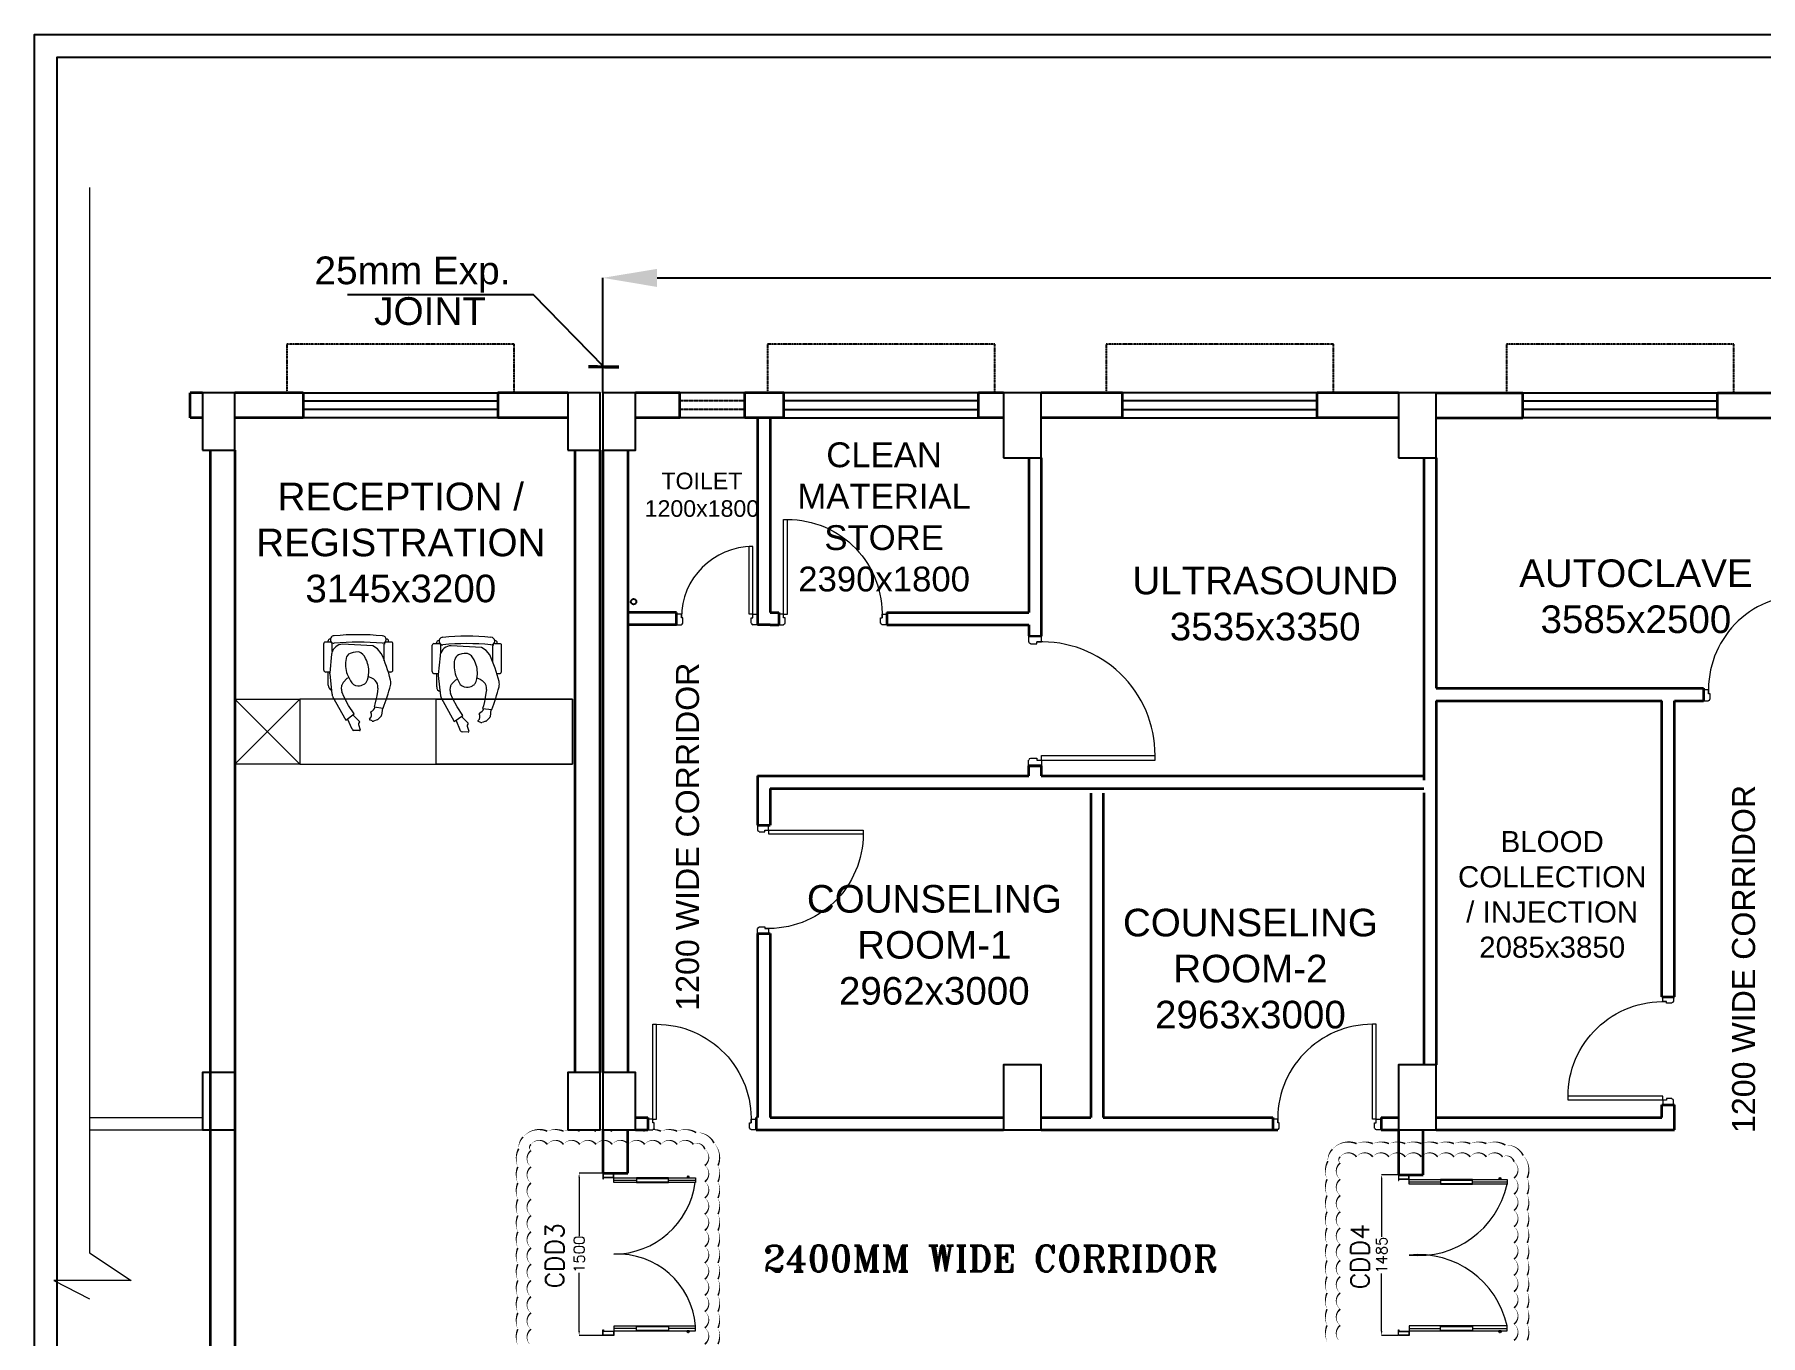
# Model space of a CAD drawing. Header units: millimetres. Extents: x -9331 to 31242, y -4188 to 24622.
# Drawn here: x -9331 to 6616, y 12602 to 24622 of the extents above; entities that cross this region are included whole.
import ezdxf
from ezdxf.enums import TextEntityAlignment as Align

# ---------------------------------------------------------------- set-up
doc = ezdxf.new("R2010")
doc.units = ezdxf.units.MM
doc.linetypes.add('HIDDEN', pattern=[0.375, 0.25, -0.125])
for name, color, linetype, lineweight in [('1200 Door', 144, 'Continuous', 5), ('D.F', 251, 'Continuous', 5), ('DIM', 7, 'Continuous', 0), ('DOOR', 144, 'Continuous', 13), ('Double Leaf Door', 4, 'Continuous', 18), ('Double Leaf Door Emergency', 1, 'Continuous', 18), ('funiture', 30, 'Continuous', 13), ('P-Wall', 8, 'Continuous', 35)]:
    doc.layers.add(name, color=color, linetype=linetype, lineweight=lineweight)
for name, color, linetype in [('col', 5, 'Continuous'), ('Dimensions', 7, 'Continuous'), ('EXP JOINT', 3, 'Continuous'), ('Lines', 7, 'Continuous'), ('MEP_HVAC_DRAIN_PIPE', 7, 'Continuous'), ('TEXT', 6, 'Continuous'), ('wall', 1, 'Continuous'), ('Window', 4, 'Continuous')]:
    doc.layers.add(name, color=color, linetype=linetype)
doc.styles.add('ARIAL', font='arial.ttf')
doc.styles.add('ROMANS', font='romans.shx')
doc.styles.add('ROMANT', font='romant.shx')
doc.styles.get("Standard").update_dxf_attribs({"font": 'arial.ttf'})
doc.dimstyles.new('AEPL1', dxfattribs={"dimtxt": 100, "dimasz": 40, "dimexe": 1.25, "dimexo": 5, "dimtad": 0, "dimdec": 0, "dimtxsty": 'ROMANS', "dimcen": 2.5, "dimclrd": 250, "dimclre": 250, "dimclrt": 7, "dimadec": 0, "dimazin": 0, "dimtfac": 1, "dimtdec": 0, "dimtmove": 0, "dimatfit": 3, "dimfxl": 1, "dimlwd": 0, "dimlwe": 0, "dimarcsym": 0})
doc.dimstyles.new('CSB', dxfattribs={"dimscale": 150, "dimtxt": 1.5, "dimasz": 1.5, "dimexe": 1, "dimexo": 1, "dimgap": 1, "dimtad": 1, "dimdec": 0, "dimzin": 0, "dimdsep": 46, "dimtxsty": 'ROMANS', "dimblk": 'ARCHTICK', "dimcen": 1, "dimdle": 1, "dimclrd": 5, "dimclre": 5, "dimclrt": 6, "dimadec": 0, "dimazin": 0, "dimtfac": 1, "dimtdec": 0, "dimtix": 1, "dimtmove": 2, "dimatfit": 3, "dimldrblk": 'ARCHTICK', "dimfxl": 1, "dimtolj": 1, "dimtzin": 0, "dimarcsym": 0})
doc.dimstyles.get("Standard").update_dxf_attribs({"dimtxt": 0.18, "dimasz": 0.18, "dimexe": 0.18, "dimexo": 0.0625, "dimgap": 0.09, "dimtad": 0, "dimtih": 1, "dimtoh": 1, "dimdec": 4, "dimzin": 0, "dimdsep": 46, "dimtxsty": 'Standard', "dimcen": 0.09, "dimadec": 0, "dimazin": 0, "dimtfac": 1, "dimtdec": 4, "dimtofl": 0, "dimtmove": 0, "dimatfit": 3, "dimfxl": 1, "dimtolj": 1, "dimtzin": 0, "dimarcsym": 0})

# ---------------------------------------------------------------- blocks, each defined once
blk = doc.blocks.new('A$C19B8274B')
at = {"layer": 'DOOR'}
blk.add_line((-45, 925), (-80, 925), dxfattribs=at)
at = {"layer": 'DOOR', "color": 8}
for p, q in [((-80, 50), (-80, 925)), ((-45, 50), (-45, 925)), ((-45, 50), (-80, 50)), ((-955, -50), (-955, -47.5)), ((-940, -35), (-942.5, -35)), ((-60, -35), (-57.5, -35)), ((-45, -50), (-45, -47.5))]:
    blk.add_line(p, q, dxfattribs=at)
for points in [[(-940, 15), (-955, 15), (-955, 50), (-1000, 50), (-1000, -50), (-955, -50)], [(-940, -35), (-940, 15)], [(-60, 15), (-45, 15), (-45, 50), (0, 50), (0, -50), (-45, -50)], [(-60, -35), (-60, 15)]]:
    blk.add_lwpolyline(points, dxfattribs=at)
for centre, radius, start, end in [((-80, 50), 875, 90, 182.29244), ((-955, -35), 12.5, 270, 0), ((-45, -35), 12.5, 180, 270)]:
    blk.add_arc(centre, radius, start, end, dxfattribs=at)
blk = doc.blocks.new('W1800')
at = {"layer": 'wall', "color": 7}
for p, q in [((0, -58), (0, 173)), ((1800, 173), (1800, -58))]:
    blk.add_line(p, q, dxfattribs=at)
at = {"layer": 'Window'}
for p, q in [((0, 173), (1800, 173)), ((0, 98), (1800, 98)), ((1800, 18), (0, 18)), ((1800, -58), (0, -58))]:
    blk.add_line(p, q, dxfattribs=at)
blk = doc.blocks.new('*D82')
at = {"layer": 'D.F', "color": 5, "lineweight": -2, "transparency": 16777216}
for p, q in [((-4079, 21312), (-4079, 22374)), ((-3579, 22374), (8403, 22374)), ((28696, 22374), (16713, 22374)), ((29196, 21312), (29196, 22374))]:
    blk.add_line(p, q, dxfattribs=at)
at = {"layer": 'D.F', "color": 5, "transparency": 16777216}
for points in [[(-3579, 22457), (-3579, 22290), (-4079, 22374)], [(28696, 22457), (28696, 22290), (29196, 22374)]]:
    blk.add_solid(points, dxfattribs=at)
at = {"layer": 'Defpoints', "color": 0, "transparency": 16777216}
for p in [(-4079, 22374), (-4079, 21312), (29196, 21312)]:
    blk.add_point(p, dxfattribs=at)
at = {"layer": 'D.F', "color": 7, "transparency": 16777216, "insert": (12558, 22374), "char_height": 750, "attachment_point": 5, "style": 'ROMANT'}
blk.add_mtext('\\A1;{\\H0.6667x;INFERTILITY CENTER}', dxfattribs=at)
blk = doc.blocks.new('750')
at = {"layer": 'DOOR', "color": 8}
for p, q in [((-50, 705), (-47.5, 705)), ((-35, 690), (-35, 692.5)), ((-50, 45), (-47.5, 45)), ((-35, 60), (-35, 57.5)), ((50, 45), (50, 80)), ((50, 80), (675, 80)), ((50, 45), (675, 45)), ((675, 45), (675, 80))]:
    blk.add_line(p, q, dxfattribs=at)
for points in [[(15, 690), (15, 705), (50, 705), (50, 750), (-50, 750), (-50, 705)], [(-35, 690), (15, 690)], [(15, 60), (15, 45), (50, 45), (50, 0), (-50, 0), (-50, 45)], [(-35, 60), (15, 60)]]:
    blk.add_lwpolyline(points, dxfattribs=at)
for centre, radius, start, end in [((-35, 705), 12.5, 180, 270), ((15, 45), 660, 0, 90), ((-35, 45), 12.5, 90, 180)]:
    blk.add_arc(centre, radius, start, end, dxfattribs=at)
blk = doc.blocks.new('A$C749C31A5')
for p, q in [((132, 715), (163, 726)), ((173, 725), (195, 716)), ((288, 755), (275, 799)), ((280, 806), (329, 804)), ((281, 738), (283, 739)), ((336, 674), (281, 730)), ((343, 795), (380, 706)), ((158, 607), (82, 617)), ((88, 617), (96, 677)), ((99, 684), (126, 712)), ((142, 548), (152, 585)), ((152, 585), (158, 607)), ((396, 718), (325, 666)), ((325, 666), (373, 594)), ((373, 594), (409, 525)), ((506, 518), (396, 718)), ((126, 448), (127, 450)), ((127, 450), (130, 478)), ((130, 478), (136, 515)), ((136, 515), (142, 548)), ((409, 525), (429, 481)), ((432, 457), (428, 425)), ((531, 330), (512, 501)), ((0, 297), (0, 75)), ((18, 315), (39, 315)), ((162, 371), (148, 385)), ((179, 362), (162, 371)), ((206, 350), (179, 362)), ((207, 359), (202, 318)), ((212, 380), (207, 359)), ((221, 397), (212, 380)), ((383, 333), (356, 388)), ((384, 366), (370, 361)), ((417, 401), (384, 366)), ((515, 164), (531, 321)), ((531, 315), (563, 315)), ((544, 425), (544, 315)), ((581, 297), (581, 75)), ((72, 221), (72, 80)), ((98, 157), (129, 119)), ((287, 145), (314, 146)), ((314, 146), (334, 149)), ((334, 149), (360, 158)), ((514, 154), (515, 164)), ((12, 63), (54, 63)), ((36, 63), (36, 56)), ((54, 38), (57, 38)), ((129, 119), (169, 94)), ((169, 94), (423, 80)), ((510, 141), (510, 80)), ((524, 38), (527, 38)), ((527, 63), (569, 63)), ((545, 63), (545, 56))]:
    blk.add_line(p, q)
for centre, major_axis, start_param, end_param in [((168, 713), (9.48, 9.48), 0.392715, 1.111217), ((280, 801), (-3.64, 3.64), -0.820791, 1.065616), ((284, 734), (3.64, 3.64), 1.454932, 3.132464), ((273, 751), (-10.9, 10.9), 3.025729, 4.207208), ((329, 789), (10.9, 10.9), 5.894858, 7.03319), ((1922, -82), (-1392, 1392), 0.422326, 0.524594), ((109, 675), (9.48, 9.48), 1.575781, 2.235741), ((136, 702), (-9.48, 9.48), -0.459579, 0.004984), ((208, 587), (-44.7, 44.7), -0.389622, 0.44073), ((224, 675), (31.1, 31.1), 1.473299, 2.900347), ((182, 650), (3.16, 3.16), 4.322767, 6.041939), ((193, 712), (-3.16, 3.16), 3.044095, 5.105104), ((197, 437), (50.6, 50.6), 2.20036, 3.165612), ((388, 463), (-31.6, 31.6), 3.79164, 4.353509), ((467, 496), (31.6, 31.6), 5.612395, 6.001159), ((500, 425), (31.1, 31.1), 5.497787, 6.69493), ((18, 297), (12.6, 12.6), 0.785398, 2.356194), ((107, 403), (-63.2, 63.2), 0.524594, 1.034846), ((1343, 718), (-365, 1316), 1.549601, 1.723123), ((444, 312), (236, 54), 2.890446, 3.399922), ((277, 356), (-49.3, 49.3), -0.268954, 0.150173), ((291, 334), (67.6, 67.6), 0.764553, 1.316959), ((293, 360), (-49, 49), 4.341426, 5.496709), ((148, 247), (-177, 177), 3.73355, 4.276249), ((384, 431), (-31.6, 31.6), 3.183154, 3.79164), ((487, 325), (-31.6, 31.6), 3.824541, 4.041599), ((563, 297), (12.6, 12.6), 5.497787, 7.068583), ((318, 235), (67.3, 67.3), 2.74069, 3.590533), ((336, 210), (-40.8, 40.8), 2.779238, 3.730613), ((418, 179), (-70, 70), 2.402881, 3.670313), ((12, 75), (8.63, 8.63), 2.356194, 3.926991), ((54, 56), (-13, 13), 0.785398, 2.356194), ((54, 80), (-12.6, 12.6), 2.356194, 3.926991), ((88, 41), (-22.2, 22.2), -0.785398, 2.356194), ((291, 2090), (-38, 2027), 3.022801, 3.222589), ((291, 2090), (-2089, 53), 1.499279, 1.693085), ((493, 41), (-22.2, 22.2), 2.356194, 5.497787), ((527, 80), (-12.6, 12.6), 0.785398, 2.356194), ((527, 56), (13, 13), 3.926991, 5.497787), ((569, 75), (-8.63, 8.63), 2.356194, 3.926991)]:
    blk.add_ellipse(centre, major_axis=major_axis, ratio=1, start_param=start_param, end_param=end_param)
blk = doc.blocks.new('2000x80')
at = {"layer": 'Double Leaf Door'}
for points in [[(104188, -25358), (104193, -25358), (104193, -25061), (104188, -25061)], [(104231, -25061), (104226, -25061), (104226, -25358), (104231, -25358)], [(105556, -25061), (105561, -25061), (105561, -25358), (105556, -25358)], [(105599, -25358), (105594, -25358), (105594, -25061), (105599, -25061)]]:
    blk.add_hatch(color=6, dxfattribs=at).paths.add_polyline_path(points)
at = {"layer": 'Double Leaf Door', "color": 8}
for p, q in [((104173, -24871), (104173, -24888)), ((104188, -24869), (104175, -24869)), ((104188, -25567), (104188, -24813)), ((104188, -24813), (104231, -24813)), ((104188, -24869), (104188, -24890)), ((104209, -25061), (104209, -24813)), ((104231, -24813), (104231, -25567)), ((105599, -24813), (105556, -24813)), ((105556, -24813), (105556, -25567)), ((105577, -25061), (105577, -24813)), ((105599, -25567), (105599, -24813)), ((105599, -24869), (105612, -24869)), ((105599, -24869), (105599, -24890)), ((105614, -24871), (105614, -24888)), ((104175, -24890), (104188, -24890)), ((105612, -24890), (105599, -24890)), ((104209, -25567), (104209, -25358)), ((105577, -25567), (105577, -25358)), ((104143, -25567), (104143, -25667)), ((104184, -25567), (104143, -25567)), ((104143, -25667), (104184, -25667)), ((104145, -25569), (104145, -25665)), ((104182, -25569), (104145, -25569)), ((104145, -25665), (104184, -25665)), ((104182, -25664), (104182, -25569)), ((104194, -25664), (104182, -25664)), ((104184, -25662), (104184, -25567)), ((104195, -25662), (104184, -25662)), ((104184, -25665), (104194, -25665)), ((104184, -25667), (104195, -25667)), ((104231, -25567), (104188, -25567)), ((104194, -25665), (104194, -25664)), ((104195, -25667), (104195, -25662)), ((105556, -25567), (105599, -25567)), ((105591, -25667), (105591, -25662)), ((105591, -25662), (105603, -25662)), ((105603, -25667), (105591, -25667)), ((105593, -25665), (105593, -25664)), ((105593, -25664), (105605, -25664)), ((105603, -25665), (105593, -25665)), ((105603, -25662), (105603, -25567)), ((105603, -25567), (105643, -25567)), ((105641, -25665), (105603, -25665)), ((105643, -25667), (105603, -25667)), ((105605, -25664), (105605, -25569)), ((105605, -25569), (105641, -25569)), ((105641, -25569), (105641, -25665)), ((105643, -25567), (105643, -25667))]:
    blk.add_line(p, q, dxfattribs=at)
at = {"layer": 'Double Leaf Door', "color": 6}
for p, q in [((104231, -25061), (104188, -25061)), ((104188, -25061), (104188, -25358)), ((104193, -25358), (104193, -25061)), ((104226, -25358), (104226, -25061)), ((104231, -25358), (104231, -25061)), ((105556, -25358), (105556, -25061)), ((105556, -25061), (105599, -25061)), ((105561, -25358), (105561, -25061)), ((105594, -25358), (105594, -25061)), ((105599, -25061), (105599, -25358)), ((104188, -25358), (104231, -25358)), ((105599, -25358), (105556, -25358))]:
    blk.add_line(p, q, dxfattribs=at)
at = {"layer": 'Double Leaf Door', "color": 6, "ltscale": 100}
for p, q in [((104226, -25061), (104226, -25358)), ((105561, -25061), (105561, -25358))]:
    blk.add_line(p, q, dxfattribs=at)
at = {"layer": 'Double Leaf Door', "color": 6}
for points in [[(104188, -25061), (104188, -25358), (104193, -25358), (104193, -25061), (104188, -25061)], [(104231, -25061), (104231, -25358), (104226, -25358), (104226, -25061), (104231, -25061)], [(105556, -25061), (105556, -25358), (105561, -25358), (105561, -25061), (105556, -25061)], [(105599, -25061), (105599, -25358), (105594, -25358), (105594, -25061), (105599, -25061)]]:
    blk.add_lwpolyline(points, dxfattribs=at)
at = {"layer": 'Double Leaf Door', "ltscale": 5000}
for points in [[(104188, -25061), (104188, -25358), (104193, -25358), (104193, -25061), (104188, -25061)], [(105599, -25061), (105599, -25358), (105594, -25358), (105594, -25061), (105599, -25061)]]:
    blk.add_lwpolyline(points, dxfattribs=at)
at = {"layer": 'Double Leaf Door', "color": 8}
for centre, radius, start, end in [((104173, -24880), 3.72, 90, 270), ((104175, -24871), 1.98, 90, 180), ((104124, -25575), 769, 0.5663, 81.9975), ((105608, -25527), 716, 94.2105, 183.2258), ((105612, -24871), 1.98, 0, 90), ((105614, -24880), 3.72, 270, 90), ((104175, -24888), 1.98, 180, 270), ((105612, -24888), 1.98, 270, 0)]:
    blk.add_arc(centre, radius, start, end, dxfattribs=at)
blk = doc.blocks.new('*D100')
at = {"layer": 'Defpoints', "color": 0, "transparency": 16777216}
for p in [(-4079, 14102), (-4299, 12602), (-4079, 12602)]:
    blk.add_point(p, dxfattribs=at)
at = {"layer": 'DIM', "color": 250, "lineweight": 0, "transparency": 16777216}
for p, q in [((-4084, 14102), (-4300, 14102)), ((-4299, 14062), (-4299, 13522)), ((-4299, 12642), (-4299, 13182)), ((-4084, 12602), (-4300, 12602))]:
    blk.add_line(p, q, dxfattribs=at)
at = {"layer": 'DIM', "color": 250, "transparency": 16777216}
for points in [[(-4306, 14062), (-4292, 14062), (-4299, 14102)], [(-4306, 12642), (-4292, 12642), (-4299, 12602)]]:
    blk.add_solid(points, dxfattribs=at)
at = {"layer": 'DIM', "color": 7, "transparency": 16777216, "insert": (-4299, 13352), "char_height": 100, "attachment_point": 5, "rotation": 90, "style": 'ROMANS'}
blk.add_mtext('1500', dxfattribs=at)
blk = doc.blocks.new('2000x2100x100')
at = {"layer": 'Double Leaf Door'}
for points in [[(-17135, -48195), (-17130, -48195), (-17130, -47898), (-17135, -47898)], [(-17091, -47898), (-17096, -47898), (-17096, -48195), (-17091, -48195)], [(-15782, -47898), (-15777, -47898), (-15777, -48195), (-15782, -48195)], [(-15738, -48195), (-15743, -48195), (-15743, -47898), (-15738, -47898)]]:
    blk.add_hatch(color=6, dxfattribs=at).paths.add_polyline_path(points)
at = {"layer": 'Double Leaf Door', "color": 6}
for p, q in [((-17091, -47898), (-17135, -47898)), ((-17135, -47898), (-17135, -48195)), ((-17130, -48195), (-17130, -47898)), ((-17096, -48195), (-17096, -47898)), ((-17091, -48195), (-17091, -47898)), ((-15782, -48195), (-15782, -47898)), ((-15782, -47898), (-15738, -47898)), ((-15777, -48195), (-15777, -47898)), ((-15743, -48195), (-15743, -47898)), ((-15738, -47898), (-15738, -48195)), ((-17135, -48195), (-17091, -48195)), ((-15738, -48195), (-15782, -48195))]:
    blk.add_line(p, q, dxfattribs=at)
at = {"layer": 'Double Leaf Door', "color": 6, "ltscale": 100}
for p, q in [((-17096, -47898), (-17096, -48195)), ((-15777, -47898), (-15777, -48195))]:
    blk.add_line(p, q, dxfattribs=at)
at = {"layer": 'Double Leaf Door', "color": 8}
for p, q in [((-17179, -48484), (-17179, -48584)), ((-17139, -48484), (-17179, -48484)), ((-17179, -48584), (-17139, -48584)), ((-17177, -48486), (-17177, -48582)), ((-17141, -48486), (-17177, -48486)), ((-17177, -48582), (-17139, -48582)), ((-17141, -48581), (-17141, -48486)), ((-17129, -48581), (-17141, -48581)), ((-17139, -48579), (-17139, -48484)), ((-17127, -48579), (-17139, -48579)), ((-17139, -48582), (-17129, -48582)), ((-17139, -48584), (-17127, -48584)), ((-17129, -48582), (-17129, -48581)), ((-17127, -48584), (-17127, -48579)), ((-15746, -48584), (-15746, -48579)), ((-15746, -48579), (-15734, -48579)), ((-15734, -48584), (-15746, -48584)), ((-15744, -48582), (-15744, -48581)), ((-15744, -48581), (-15732, -48581)), ((-15734, -48582), (-15744, -48582)), ((-15734, -48579), (-15734, -48484)), ((-15734, -48484), (-15694, -48484)), ((-15696, -48582), (-15734, -48582)), ((-15694, -48584), (-15734, -48584)), ((-15732, -48581), (-15732, -48486)), ((-15732, -48486), (-15696, -48486)), ((-15696, -48486), (-15696, -48582)), ((-15694, -48484), (-15694, -48584))]:
    blk.add_line(p, q, dxfattribs=at)
at = {"layer": 'Double Leaf Door', "color": 6}
for points in [[(-17135, -47898), (-17135, -48195), (-17130, -48195), (-17130, -47898), (-17135, -47898)], [(-17091, -47898), (-17091, -48195), (-17096, -48195), (-17096, -47898), (-17091, -47898)], [(-15782, -47898), (-15782, -48195), (-15777, -48195), (-15777, -47898), (-15782, -47898)], [(-15738, -47898), (-15738, -48195), (-15743, -48195), (-15743, -47898), (-15738, -47898)]]:
    blk.add_lwpolyline(points, dxfattribs=at)
at = {"layer": 'Double Leaf Door', "ltscale": 5000}
for points in [[(-17135, -47898), (-17135, -48195), (-17130, -48195), (-17130, -47898), (-17135, -47898)], [(-15738, -47898), (-15738, -48195), (-15743, -48195), (-15743, -47898), (-15738, -47898)]]:
    blk.add_lwpolyline(points, dxfattribs=at)
at = {"layer": 'Double Leaf Door', "color": 8}
for centre, start, end in [((-17273, -48400), 354.2929, 77.5181), ((-15600, -48400), 102.4819, 185.7071)]:
    blk.add_arc(centre, 841, start, end, dxfattribs=at)
at = {"layer": 'Double Leaf Door Emergency', "color": 8}
for p, q in [((-17149, -47637), (-17149, -47655)), ((-17135, -47635), (-17147, -47635)), ((-17147, -47657), (-17135, -47657)), ((-17135, -48484), (-17135, -47580)), ((-17135, -47580), (-17091, -47580)), ((-17135, -47635), (-17135, -47657)), ((-17113, -47898), (-17113, -47580)), ((-17091, -47580), (-17091, -48484)), ((-15738, -47580), (-15782, -47580)), ((-15782, -47580), (-15782, -48484)), ((-15760, -47898), (-15760, -47580)), ((-15738, -48484), (-15738, -47580)), ((-15738, -47635), (-15726, -47635)), ((-15738, -47635), (-15738, -47657)), ((-15726, -47657), (-15738, -47657)), ((-15724, -47637), (-15724, -47655)), ((-17113, -48484), (-17113, -48195)), ((-15760, -48484), (-15760, -48195)), ((-17091, -48484), (-17135, -48484)), ((-15782, -48484), (-15738, -48484))]:
    blk.add_line(p, q, dxfattribs=at)
for centre, radius, start, end in [((-17149, -47646), 3.72, 90, 270), ((-17147, -47637), 1.98, 90, 180), ((-17147, -47655), 1.98, 180, 270), ((-15726, -47637), 1.98, 0, 90), ((-15726, -47655), 1.98, 270, 0), ((-15724, -47646), 3.72, 270, 90)]:
    blk.add_arc(centre, radius, start, end, dxfattribs=at)
blk = doc.blocks.new('*D101')
at = {"layer": 'Defpoints', "color": 0, "transparency": 16777216}
for p in [(3116, 14087), (3271, 14087), (3271, 12602)]:
    blk.add_point(p, dxfattribs=at)
at = {"layer": 'Dimensions', "color": 250, "lineweight": 0, "transparency": 16777216}
for p, q in [((3266, 14087), (3115, 14087)), ((3116, 14047), (3116, 13514)), ((3116, 12642), (3116, 13175)), ((3266, 12602), (3115, 12602))]:
    blk.add_line(p, q, dxfattribs=at)
at = {"layer": 'Dimensions', "color": 250, "transparency": 16777216}
for points in [[(3109, 14047), (3123, 14047), (3116, 14087)], [(3109, 12642), (3123, 12642), (3116, 12602)]]:
    blk.add_solid(points, dxfattribs=at)
at = {"layer": 'Dimensions', "color": 7, "transparency": 16777216, "insert": (3116, 13344), "char_height": 100, "attachment_point": 5, "rotation": 90, "style": 'ROMANS'}
blk.add_mtext('1485', dxfattribs=at)
blk = doc.blocks.new('*D114')
at = {"layer": 'Defpoints', "color": 0, "transparency": 16777216}
for p in [(-4079, 14102), (-4299, 12602), (-4079, 12602)]:
    blk.add_point(p, dxfattribs=at)
at = {"layer": 'DIM', "color": 250, "lineweight": 0, "transparency": 16777216}
for p, q in [((-4084, 14102), (-4300, 14102)), ((-4299, 14062), (-4299, 13522)), ((-4299, 12642), (-4299, 13182)), ((-4084, 12602), (-4300, 12602))]:
    blk.add_line(p, q, dxfattribs=at)
at = {"layer": 'DIM', "color": 250, "transparency": 16777216}
for points in [[(-4306, 14062), (-4292, 14062), (-4299, 14102)], [(-4306, 12642), (-4292, 12642), (-4299, 12602)]]:
    blk.add_solid(points, dxfattribs=at)
at = {"layer": 'DIM', "color": 7, "transparency": 16777216, "insert": (-4299, 13352), "char_height": 100, "attachment_point": 5, "rotation": 90, "style": 'ROMANS'}
blk.add_mtext('1500', dxfattribs=at)

msp = doc.modelspace()

# ---------------------------------------------------------------- linework, layer by layer
for points in [[(31241.90189, 24622.29864), (31241.90189, -4187.97993), (-9331.18277, -4187.97993), (-9331.18277, 24622.29864)], [(31033.25271, 24413.64946), (31033.25271, -3979.33076), (-9122.53359, -3979.33076), (-9122.53359, 24413.64946)]]:
    msp.add_lwpolyline(points, close=True)
at = {"layer": 'col'}
for points in [[(-7779.48351, 20781.9863), (-7479.48351, 20781.9863), (-7479.48351, 21311.9863), (-7779.48351, 21311.9863)], [(-7779.48351, 20781.9863), (-7479.48351, 20781.9863), (-7479.48351, 21311.9863), (-7779.48351, 21311.9863)], [(-4404.48351, 20781.9863), (-4104.48351, 20781.9863), (-4104.48351, 21311.9863), (-4404.48351, 21311.9863)], [(-4404.48351, 20781.9863), (-4104.48351, 20781.9863), (-4104.48351, 21311.9863), (-4404.48351, 21311.9863)], [(-4079.48351, 20781.9863), (-3779.48351, 20781.9863), (-3779.48351, 21311.9863), (-4079.48351, 21311.9863)], [(-4079.48351, 20781.9863), (-3779.48351, 20781.9863), (-3779.48351, 21311.9863), (-4079.48351, 21311.9863)], [(-379.48351, 20711.9863), (-29.48351, 20711.9863), (-29.48351, 21311.9863), (-379.48351, 21311.9863)], [(-379.48351, 20711.9863), (-29.48351, 20711.9863), (-29.48351, 21311.9863), (-379.48351, 21311.9863)], [(3270.51649, 20711.9863), (3620.51649, 20711.9863), (3620.51649, 21311.9863), (3270.51649, 21311.9863)], [(3270.51649, 20711.9863), (3620.51649, 20711.9863), (3620.51649, 21311.9863), (3270.51649, 21311.9863)], [(-7779.48351, 14501.9863), (-7479.48351, 14501.9863), (-7479.48351, 15031.9863), (-7779.48351, 15031.9863)], [(-7779.48351, 14501.9863), (-7479.48351, 14501.9863), (-7479.48351, 15031.9863), (-7779.48351, 15031.9863)], [(-4404.48351, 14501.9863), (-4104.48351, 14501.9863), (-4104.48351, 15031.9863), (-4404.48351, 15031.9863)], [(-4404.48351, 14501.9863), (-4104.48351, 14501.9863), (-4104.48351, 15031.9863), (-4404.48351, 15031.9863)], [(-4079.48351, 14501.9863), (-3779.48351, 14501.9863), (-3779.48351, 15031.9863), (-4079.48351, 15031.9863)], [(-4079.48351, 14501.9863), (-3779.48351, 14501.9863), (-3779.48351, 15031.9863), (-4079.48351, 15031.9863)], [(-379.48351, 14501.9863), (-29.48351, 14501.9863), (-29.48351, 15101.9863), (-379.48351, 15101.9863)], [(-379.48351, 14501.9863), (-29.48351, 14501.9863), (-29.48351, 15101.9863), (-379.48351, 15101.9863)], [(3270.51649, 14501.9863), (3620.51649, 14501.9863), (3620.51649, 15101.9863), (3270.51649, 15101.9863)], [(3270.51649, 14501.9863), (3620.51649, 14501.9863), (3620.51649, 15101.9863), (3270.51649, 15101.9863)]]:
    msp.add_lwpolyline(points, close=True, dxfattribs=at)
at = {"layer": 'D.F', "linetype": 'Continuous'}
for p, q in [((-8823.26977, 23209.89416), (-8823.26977, 13365.15513)), ((-8823.26977, 14616.9863), (-7779.48351, 14616.9863)), ((-8823.26977, 14501.9863), (-7779.48351, 14501.9863)), ((-8823.26977, 13365.15513), (-8437.96762, 13109.74924)), ((-9151.74539, 13109.74924), (-8823.26977, 12940.69897)), ((-8437.96762, 13109.74924), (-9151.74539, 13109.74924))]:
    msp.add_line(p, q, dxfattribs=at)
at = {"layer": 'DIM', "color": 5}
for points in [[(-4865.5952, 12510.18517, 0, 15, -0.201399012), (-4865.5952, 12660.18517, 0, 15, -0.201399012), (-4865.5952, 12810.18517, 0, 15, -0.201399012), (-4865.5952, 12960.18517, 0, 15, -0.201399012), (-4865.5952, 13110.18517, 0, 15, -0.201399012), (-4865.5952, 13260.18517, 0, 15, -0.201399012), (-4865.5952, 13410.18517, 0, 15, -0.201399012), (-4865.5952, 13560.18517, 0, 15, -0.201399012), (-4865.5952, 13710.18517, 0, 15, -0.201399012), (-4865.5952, 13860.18517, 0, 15, -0.201399012), (-4865.5952, 14010.18517, 0, 15, -0.201399012), (-4865.5952, 14160.18517, 0, 15, -0.2280282257), (-4857.04684, 14327.95461, 0, 15, -0.2252574558), (-4815.66869, 14436.70487, 0, 15, -0.3265496378), (-4593.20012, 14489.68339, 0, 15, -0.201399012), (-4443.20012, 14489.68339, 0, 15, -0.201399012), (-4293.20012, 14489.68339, 0, 15, -0.201399012), (-4143.20012, 14489.68339, 0, 15, -0.201399012), (-3993.20012, 14489.68339, 0, 15, -0.201399012), (-3843.20012, 14489.68339, 0, 15, -0.201399012), (-3693.20012, 14489.68339, 0, 15, -0.201399012), (-3543.20012, 14489.68339, 0, 15, -0.201399012), (-3393.20012, 14489.68339, 0, 15, -0.2405219021), (-3217.47961, 14476.55097, 0, 15, -0.3035063376), (-3053.18359, 14380.0227, 0, 15, -0.2961639541), (-3015.74009, 14172.35327, 0, 15, -0.201399012), (-3015.74009, 14022.35327, 0, 15, -0.201399012), (-3015.74009, 13872.35327, 0, 15, -0.201399012), (-3015.74009, 13722.35327, 0, 15, -0.201399012), (-3015.74009, 13572.35327, 0, 15, -0.201399012), (-3015.74009, 13422.35327, 0, 15, -0.201399012), (-3015.74009, 13272.35327, 0, 15, -0.201399012), (-3015.74009, 13122.35327, 0, 15, -0.201399012), (-3015.74009, 12972.35327, 0, 15, -0.201399012), (-3015.74009, 12822.35327, 0, 15, -0.201399012), (-3015.74009, 12672.35327, 0, 15, -0.201399012), (-3015.74009, 12522.35327, 0, 15, -0.3077756769)], [(2611.35601, 12545.18517, 0, 15, -0.201399012), (2611.35601, 12695.18517, 0, 15, -0.201399012), (2611.35601, 12845.18517, 0, 15, -0.201399012), (2611.35601, 12995.18517, 0, 15, -0.201399012), (2611.35601, 13145.18517, 0, 15, -0.201399012), (2611.35601, 13295.18517, 0, 15, -0.201399012), (2611.35601, 13445.18517, 0, 15, -0.201399012), (2611.35601, 13595.18517, 0, 15, -0.201399012), (2611.35601, 13745.18517, 0, 15, -0.201399012), (2611.35601, 13895.18517, 0, 15, -0.201399012), (2611.35601, 14045.18517, 0, 15, -0.2280282257), (2619.90437, 14212.9546, 0, 15, -0.2252574558), (2661.28252, 14321.70487, 0, 15, -0.3265496378), (2883.75109, 14374.68339, 0, 15, -0.201399012), (3033.75109, 14374.68339, 0, 15, -0.201399012), (3183.75109, 14374.68339, 0, 15, -0.201399012), (3333.75109, 14374.68339, 0, 15, -0.201399012), (3483.75109, 14374.68339, 0, 15, -0.201399012), (3633.75109, 14374.68339, 0, 15, -0.201399012), (3783.75109, 14374.68339, 0, 15, -0.201399012), (3933.75109, 14374.68339, 0, 15, -0.201399012), (4083.75109, 14374.68339, 0, 15, -0.2405219021), (4259.4716, 14361.55097, 0, 15, -0.3035063376), (4423.76762, 14265.02269, 0, 15, -0.2961639541), (4461.21112, 14057.35327, 0, 15, -0.201399012), (4461.21112, 13907.35327, 0, 15, -0.201399012), (4461.21112, 13757.35327, 0, 15, -0.201399012), (4461.21112, 13607.35327, 0, 15, -0.201399012), (4461.21112, 13457.35327, 0, 15, -0.201399012), (4461.21112, 13307.35327, 0, 15, -0.201399012), (4461.21112, 13157.35327, 0, 15, -0.201399012), (4461.21112, 13007.35327, 0, 15, -0.201399012), (4461.21112, 12857.35327, 0, 15, -0.201399012), (4461.21112, 12707.35327, 0, 15, -0.201399012), (4461.21112, 12557.35327, 0, 15, -0.201399012)]]:
    msp.add_lwpolyline(points, format="xyseb", dxfattribs=at)
at = {"layer": 'DIM', "color": 1}
for points in [[(-4743.20012, 12510.18517, 0, 15, -0.5), (-4743.20012, 12660.18517, 0, 15, -0.5), (-4743.20012, 12810.18517, 0, 15, -0.5), (-4743.20012, 12960.18517, 0, 15, -0.5), (-4743.20012, 13110.18517, 0, 15, -0.5), (-4743.20012, 13260.18517, 0, 15, -0.5), (-4743.20012, 13410.18517, 0, 15, -0.5), (-4743.20012, 13560.18517, 0, 15, -0.5), (-4743.20012, 13710.18517, 0, 15, -0.5), (-4743.20012, 13860.18517, 0, 15, -0.5), (-4743.20012, 14010.18517, 0, 15, -0.5), (-4743.20012, 14160.18517, 0, 15, -0.5), (-4743.20012, 14310.18517, 0, 15, -0.5), (-4743.20012, 14367.28831, 0, 15, -0.5), (-4593.20012, 14367.28831, 0, 15, -0.5), (-4443.20012, 14367.28831, 0, 15, -0.5), (-4293.20012, 14367.28831, 0, 15, -0.5), (-4143.20012, 14367.28831, 0, 15, -0.5), (-3993.20012, 14367.28831, 0, 15, -0.5), (-3843.20012, 14367.28831, 0, 15, -0.5), (-3693.20012, 14367.28831, 0, 15, -0.5), (-3543.20012, 14367.28831, 0, 15, -0.5), (-3393.20012, 14367.28831, 0, 15, -0.5), (-3243.20012, 14367.28831, 0, 15, -0.5), (-3138.13517, 14322.35327, 0, 15, -0.5), (-3138.13517, 14172.35327, 0, 15, -0.5), (-3138.13517, 14022.35327, 0, 15, -0.5), (-3138.13517, 13872.35327, 0, 15, -0.5), (-3138.13517, 13722.35327, 0, 15, -0.5), (-3138.13517, 13572.35327, 0, 15, -0.5), (-3138.13517, 13422.35327, 0, 15, -0.5), (-3138.13517, 13272.35327, 0, 15, -0.5), (-3138.13517, 13122.35327, 0, 15, -0.5), (-3138.13517, 12972.35327, 0, 15, -0.5), (-3138.13517, 12822.35327, 0, 15, -0.5), (-3138.13517, 12672.35327, 0, 15, -0.5), (-3138.13517, 12522.35327, 0, 15, -0.5)], [(2733.75109, 12545.18517, 0, 15, -0.5), (2733.75109, 12695.18517, 0, 15, -0.5), (2733.75109, 12845.18517, 0, 15, -0.5), (2733.75109, 12995.18517, 0, 15, -0.5), (2733.75109, 13145.18517, 0, 15, -0.5), (2733.75109, 13295.18517, 0, 15, -0.5), (2733.75109, 13445.18517, 0, 15, -0.5), (2733.75109, 13595.18517, 0, 15, -0.5), (2733.75109, 13745.18517, 0, 15, -0.5), (2733.75109, 13895.18517, 0, 15, -0.5), (2733.75109, 14045.18517, 0, 15, -0.5), (2733.75109, 14195.18517, 0, 15, -0.5), (2733.75109, 14252.28831, 0, 15, -0.5), (2883.75109, 14252.28831, 0, 15, -0.5), (3033.75109, 14252.28831, 0, 15, -0.5), (3183.75109, 14252.28831, 0, 15, -0.5), (3333.75109, 14252.28831, 0, 15, -0.5), (3483.75109, 14252.28831, 0, 15, -0.5), (3633.75109, 14252.28831, 0, 15, -0.5), (3783.75109, 14252.28831, 0, 15, -0.5), (3933.75109, 14252.28831, 0, 15, -0.5), (4083.75109, 14252.28831, 0, 15, -0.5), (4233.75109, 14252.28831, 0, 15, -0.5), (4338.81604, 14207.35327, 0, 15, -0.5), (4338.81604, 14057.35327, 0, 15, -0.5), (4338.81604, 13907.35327, 0, 15, -0.5), (4338.81604, 13757.35327, 0, 15, -0.5), (4338.81604, 13607.35327, 0, 15, -0.5), (4338.81604, 13457.35327, 0, 15, -0.5), (4338.81604, 13307.35327, 0, 15, -0.5), (4338.81604, 13157.35327, 0, 15, -0.5), (4338.81604, 13007.35327, 0, 15, -0.5), (4338.81604, 12857.35327, 0, 15, -0.5), (4338.81604, 12707.35327, 0, 15, -0.5), (4338.81604, 12557.35327, 0, 15, -0.5)]]:
    msp.add_lwpolyline(points, format="xyseb", dxfattribs=at)
at = {"layer": 'funiture'}
for p, q in [((-6879.48351, 17881.9863), (-7479.48351, 18481.9863)), ((-6879.48351, 18481.9863), (-7479.48351, 17881.9863))]:
    msp.add_line(p, q, dxfattribs=at)
for points in [[(-7479.48351, 17881.9863), (-7479.48351, 18481.9863), (-6879.48351, 18481.9863), (-6879.48351, 17881.9863)], [(-7479.48351, 18481.9863), (-6879.48351, 18481.9863), (-6879.48351, 17881.9863), (-7479.48351, 17881.9863)], [(-5619.48351, 18481.9863), (-4359.48351, 18481.9863), (-4359.48351, 17881.9863), (-5619.48351, 17881.9863)]]:
    msp.add_lwpolyline(points, close=True, dxfattribs=at)
msp.add_lwpolyline([(-6879.48351, 17881.9863), (-4359.48351, 17881.9863), (-4359.48351, 18481.9863), (-6879.48351, 18481.9863), (-6879.48351, 17881.9863)], dxfattribs=at)
at = {"layer": 'Lines', "linetype": 'HIDDEN'}
for points in [[(-4900.32268, 21311.9863), (-4900.32268, 21761.9863), (-7000.32268, 21761.9863), (-7000.32268, 21311.9863)], [(-459.1572, 21311.9863), (-459.1572, 21761.9863), (-2559.1572, 21761.9863), (-2559.1572, 21311.9863)], [(2670.8428, 21311.9863), (2670.8428, 21761.9863), (570.8428, 21761.9863), (570.8428, 21311.9863)], [(6370.19017, 21311.9863), (6370.19017, 21761.9863), (4270.19017, 21761.9863), (4270.19017, 21311.9863)]]:
    msp.add_lwpolyline(points, dxfattribs=at)
at = {"layer": 'MEP_HVAC_DRAIN_PIPE', "linetype": 'ByBlock'}
msp.add_circle((-3795.67472, 19381.9863), 25, dxfattribs=at)
at = {"layer": 'P-Wall', "color": 8, "linetype": 'Continuous'}
for p, q in [((-7779.48351, 21311.9863), (-7894.48351, 21311.9863)), ((-7894.48351, 21081.9863), (-7894.48351, 21311.9863)), ((-7779.48351, 21311.9863), (-7894.48351, 21311.9863)), ((-6848.98351, 21311.9863), (-7479.48351, 21311.9863)), ((-6848.98351, 21311.9863), (-6848.98351, 21081.9863)), ((-4404.48351, 21311.9863), (-5048.98351, 21311.9863)), ((-5048.98351, 21311.9863), (-5048.98351, 21081.9863)), ((-7779.48351, 21081.9863), (-7894.48351, 21081.9863)), ((-6848.98351, 21081.9863), (-7479.48351, 21081.9863)), ((-4404.48351, 21081.9863), (-5048.98351, 21081.9863)), ((-2649.48351, 21081.9863), (-2649.48351, 19167.00886)), ((-2534.48351, 21081.9863), (-2534.48351, 19282.00886)), ((-7709.48351, 20781.9863), (-7709.48351, 12201.9863)), ((-7479.48351, 20781.9863), (-7479.48351, 12201.9863)), ((-4334.48351, 15031.9863), (-4334.48351, 20781.9863)), ((-4104.48351, 15031.9863), (-4104.48351, 20781.9863)), ((-4079.48351, 20781.9863), (-4079.48351, 15031.9863)), ((-3849.48351, 20781.9863), (-3849.48351, 15031.9863)), ((-4079.48351, 20711.9863), (-4079.48351, 15101.9863)), ((-3849.48351, 20711.9863), (-3849.48351, 15101.9863)), ((-2534.48351, 19167.00886), (-2649.48351, 19167.00886)), ((-2454.48351, 19282.00886), (-2454.48351, 19167.00886)), ((-1454.48351, 19282.00886), (-1454.48351, 19167.00886)), ((3620.51649, 18581.9863), (6090.51649, 18581.9863)), ((6090.51649, 18581.9863), (6090.51649, 18466.9863)), ((3620.51649, 18466.9863), (5705.51649, 18466.9863)), ((5705.51649, 15731.9863), (5705.51649, 18466.9863)), ((5820.51649, 15731.9863), (5820.51649, 18466.9863)), ((5820.51649, 18466.9863), (6090.51649, 18466.9863)), ((-29.48351, 17865.13209), (-144.48351, 17865.13209)), ((-2649.48351, 17771.9863), (-144.48351, 17771.9863)), ((-2649.48351, 17771.9863), (-2649.48351, 17316.9863)), ((-29.48351, 17771.9863), (3390.51649, 17771.9863)), ((3390.51649, 17771.9863), (3505.51649, 17771.9863)), ((-2534.48351, 17656.9863), (3390.51649, 17656.9863)), ((-2534.48351, 17656.9863), (-2534.48351, 17316.9863)), ((427.74924, 17613.89353), (427.74924, 14616.9863)), ((542.74924, 17613.89353), (542.74924, 14616.9863)), ((3390.51649, 17656.9863), (3505.51649, 17656.9863)), ((-2649.48351, 17316.9863), (-2534.48351, 17316.9863)), ((-2649.48351, 16316.9863), (-2534.48351, 16316.9863)), ((-2649.48351, 16316.9863), (-2649.48351, 14616.9863)), ((-2534.48351, 16316.9863), (-2534.48351, 14616.9863)), ((5705.51649, 15731.9863), (5820.51649, 15731.9863)), ((5705.51649, 14731.9863), (5820.51649, 14731.9863)), ((5705.51649, 14616.9863), (5705.51649, 14731.9863)), ((5820.51649, 14501.9863), (5820.51649, 14731.9863)), ((-3779.48351, 14616.9863), (-3664.48351, 14616.9863)), ((-3664.48351, 14616.9863), (-3664.48351, 14501.9863)), ((-2664.48351, 14616.9863), (-2649.48351, 14616.9863)), ((-2664.48351, 14616.9863), (-2664.48351, 14501.9863)), ((-2534.48351, 14616.9863), (-379.48351, 14616.9863)), ((-29.48351, 14616.9863), (427.74924, 14616.9863)), ((542.74924, 14616.9863), (2110.51649, 14616.9863)), ((2110.51649, 14616.9863), (2110.51649, 14501.9863)), ((3110.51649, 14616.9863), (3110.51649, 14501.9863)), ((3110.51649, 14616.9863), (3270.51649, 14616.9863)), ((-3779.48351, 14501.9863), (-3664.48351, 14501.9863)), ((-2664.48351, 14501.9863), (-379.48351, 14501.9863)), ((-29.48351, 14501.9863), (2155.51649, 14501.9863)), ((3110.51649, 14501.9863), (3270.51649, 14501.9863))]:
    msp.add_line(p, q, dxfattribs=at)
at = {"layer": 'P-Wall', "color": 8}
for p, q in [((-3369.48351, 21311.9863), (-3779.48351, 21311.9863)), ((-3369.48351, 21081.9863), (-3369.48351, 21311.9863)), ((-2769.48351, 21081.9863), (-2769.48351, 21311.9863)), ((-2409.1572, 21311.9863), (-2769.48351, 21311.9863)), ((-2409.1572, 21081.9863), (-2409.1572, 21311.9863)), ((-609.1572, 21081.9863), (-609.1572, 21311.9863)), ((-379.48351, 21311.9863), (-609.1572, 21311.9863)), ((720.8428, 21311.9863), (-29.48351, 21311.9863)), ((720.8428, 21081.9863), (720.8428, 21311.9863)), ((2520.8428, 21081.9863), (2520.8428, 21311.9863)), ((3270.51649, 21311.9863), (2520.8428, 21311.9863)), ((3620.51649, 21311.9863), (4420.19017, 21311.9863)), ((4420.19017, 21081.9863), (4420.19017, 21311.9863)), ((6220.19017, 21311.9863), (7020.51649, 21311.9863)), ((6220.19017, 21081.9863), (6220.19017, 21311.9863)), ((-3369.48351, 21081.9863), (-3779.48351, 21081.9863)), ((-2409.1572, 21081.9863), (-2769.48351, 21081.9863)), ((-379.48351, 21081.9863), (-609.1572, 21081.9863)), ((720.8428, 21081.9863), (-29.48351, 21081.9863)), ((3270.51649, 21081.9863), (2520.8428, 21081.9863)), ((3620.51649, 21081.9863), (4420.19017, 21081.9863)), ((6220.19017, 21081.9863), (7020.51649, 21081.9863)), ((-144.48351, 20711.9863), (-144.48351, 19282.00886)), ((-29.48351, 20711.9863), (-29.48351, 19063.25533)), ((3505.51649, 20711.9863), (3505.51649, 17731.9863)), ((3620.51649, 20711.9863), (3620.51649, 18581.9863)), ((-3399.48351, 19281.9863), (-3849.48351, 19281.9863)), ((-3399.48351, 19166.9863), (-3849.48351, 19166.9863)), ((-3399.48351, 19166.9863), (-3399.48351, 19281.9863)), ((-2534.48351, 19282.00886), (-2454.48351, 19282.00886)), ((-2534.48351, 19167.00886), (-2454.48351, 19167.00886)), ((-1454.48351, 19282.00886), (-144.48351, 19282.00886)), ((-1454.48351, 19167.00886), (-144.48351, 19167.00886)), ((3620.51649, 18466.9863), (3620.51649, 15101.9863)), ((3505.51649, 17616.9863), (3505.51649, 15101.9863)), ((3620.51649, 14616.9863), (5705.51649, 14616.9863)), ((3620.51649, 14501.9863), (5820.51649, 14501.9863))]:
    msp.add_line(p, q, dxfattribs=at)
at = {"layer": 'P-Wall'}
for p, q in [((-144.48351, 19167.00886), (-144.48351, 19067.00886)), ((-144.48351, 19067.00886), (-29.48351, 19063.25533)), ((-144.48351, 17771.9863), (-144.48351, 17865.13209)), ((-144.48351, 17865.13209), (-29.48351, 17865.13209)), ((-29.48351, 17865.13209), (-29.48351, 17771.9863)), ((-4079.48351, 14501.9863), (-4079.48351, 14101.9863)), ((-3849.48351, 14101.9863), (-3849.48351, 14501.9863)), ((3270.51649, 14501.9863), (3270.51649, 14086.9863)), ((3500.51649, 14086.9863), (3500.51649, 14501.9863)), ((-4079.48351, 14101.9863), (-3849.48351, 14101.9863)), ((3270.51649, 14086.9863), (3500.51649, 14086.9863))]:
    msp.add_line(p, q, dxfattribs=at)
at = {"layer": 'Window', "ltscale": 750}
for p, q in [((-2769.48351, 21311.9863), (-3369.48351, 21311.9863)), ((-2769.48351, 21081.9863), (-3369.48351, 21081.9863))]:
    msp.add_line(p, q, dxfattribs=at)
at = {"layer": 'Window', "linetype": 'HIDDEN', "ltscale": 0.8}
for p, q in [((-2769.48351, 21236.9863), (-3369.48351, 21236.9863)), ((-2769.48351, 21156.9863), (-3369.48351, 21156.9863))]:
    msp.add_line(p, q, dxfattribs=at)

# ---------------------------------------------------------------- block references
at = {"layer": 'DOOR', "color": 7, "rotation": 180}
for p in [(-5048.98351, 21254.4863), (6220.19017, 21254.4863)]:
    msp.add_blockref('W1800', p, dxfattribs=at)
at = {"layer": 'DOOR', "color": 7, "xscale": -1, "rotation": 180}
for p in [(-2409.1572, 21254.4863), (720.8428, 21254.4863)]:
    msp.add_blockref('W1800', p, dxfattribs=at)
at = {"layer": 'DOOR', "linetype": 'Continuous', "xscale": -1}
for p in [(-2454.48351, 19217.00886), (-3664.48351, 14551.9863)]:
    msp.add_blockref('A$C19B8274B', p, dxfattribs=at)
at = {"layer": 'DOOR', "rotation": 90}
msp.add_blockref('750', (-2649.48351, 19217.00886), dxfattribs=at)
at = {"layer": 'DOOR', "linetype": 'Continuous'}
for p in [(7090.51649, 18516.9863), (3110.51649, 14551.9863)]:
    msp.add_blockref('A$C19B8274B', p, dxfattribs=at)
at = {"layer": 'DOOR', "linetype": 'Continuous', "xscale": 1.199999999999721, "yscale": 1.199999999999721, "zscale": 1.199999999999721, "rotation": 270}
msp.add_blockref('A$C19B8274B', (-86.98351, 17865.13209), dxfattribs=at)
at = {"layer": 'DOOR', "linetype": 'Continuous', "xscale": -1}
for p, rotation in [((-2599.48351, 17316.9863), 270), ((5763.01649, 14731.9863), 89.99999999999967)]:
    msp.add_blockref('A$C19B8274B', p, dxfattribs=dict(at, rotation=rotation))
at = {"layer": 'Double Leaf Door', "color": 8, "rotation": 270}
msp.add_blockref('2000x80', (21587.76492, 118245.38286), dxfattribs=at)
at = {"layer": 'Double Leaf Door', "rotation": 270}
msp.add_blockref('2000x2100x100', (51854.42809, -3092.04968), dxfattribs=at)
at = {"layer": 'funiture', "xscale": 1.099999999714782, "yscale": 1.099999999714782, "zscale": 1.099999999714782, "rotation": 180}
for p in [(-6019.94841, 19077.20352), (-5016.61545, 19063.20557)]:
    msp.add_blockref('A$C749C31A5', p, dxfattribs=at)

# ---------------------------------------------------------------- texts
at = {"layer": '1200 Door', "color": 7, "linetype": 'ByBlock', "style": 'ROMANS'}
for s, p in [('CDD3', (-4440.16642, 13037.43077, -42965.25195)), ('CDD4', (2999.65873, 13028.27086, -42965.25195))]:
    msp.add_text(s, height=169.521292, rotation=90, dxfattribs=at).set_placement(p)
at = {"layer": 'EXP JOINT', "color": 6, "style": 'ARIAL'}
for s, p in [('25mm Exp.', (-5839.01812, 22443.12643)), ('JOINT', (-5676.3316, 22067.0215))]:
    msp.add_text(s, height=256.289062, dxfattribs=at).set_placement(p, align=Align.MIDDLE_CENTER)
at = {"layer": 'TEXT', "color": 8, "style": 'ARIAL'}
for p in [(-3127.92338, 17210.83734), (6630.28577, 16080.78981)]:
    msp.add_text('1200 WIDE CORRIDOR', height=212.5, rotation=90, dxfattribs=at).set_placement(p, align=Align.BOTTOM_CENTER)
at = {"layer": 'TEXT', "color": 8, "style": 'ROMANT'}
msp.add_text('2400MM WIDE CORRIDOR', height=240, dxfattribs=at).set_placement((-500.87401, 13122.40503), align=Align.BOTTOM_CENTER)
at = {"layer": 'TEXT', "color": 8, "style": 'ARIAL'}
for s, insert, char_height, width, attachment_point in [('CLEAN MATERIAL STORE\\P2390x1800', (-1481.01522, 20163.72838), 229.5, 2440.4334925, 5), ('TOILET\\P1200x1800', (-3164.71159, 20369.08937), 153, 1626.9556617, 5), ('RECEPTION / REGISTRATION 3145x3200', (-5946.5792, 19927.34383), 255, 2770.9072306, 5), ('AUTOCLAVE\\P3585x2500', (5465.44372, 19772.34667), 255, 2572.7864939, 2), ('ULTRASOUND\\P3535x3350', (2039.93415, 19363.02161), 255, 2711.5927694, 5), ('BLOOD COLLECTION\\P/ INJECTION \\P2085x3850', (4691.95822, 16676.41545), 195.075, 2119.7440314, 5), ('COUNSELING\\PROOM-1 2962x3000', (-1017.31195, 16209.67509), 255, 2711.5927694, 5), ('COUNSELING\\PROOM-2\\P2963x3000', (1903.36124, 15990.24688), 255, 2711.5927694, 5)]:
    msp.add_mtext(s, dxfattribs=dict(at, insert=insert, char_height=char_height, width=width, attachment_point=attachment_point))

# ---------------------------------------------------------------- dimensions: what is measured, and where the dimension line sits
at = {"layer": 'D.F'}
dim = msp.add_linear_dim(base=(-4079.48351, 22373.52129), p1=(29195.51649, 21311.9863), p2=(-4079.48351, 21311.9863), angle=180, text='{\\H0.6667x;INFERTILITY CENTER}', dimstyle='Standard', override={"dimscale": 1, "dimtxt": 750, "dimasz": 500, "dimtxsty": 'ROMANT', "dimclrd": 5, "dimclre": 5, "dimclrt": 7}, dxfattribs=at)
dim.commit()
dim.dimension.update_dxf_attribs({"geometry": '*D82', "text_midpoint": (12558.01649, 22373.52129), "dimtype": 161})
at = {"layer": 'DIM'}
for picture in ['*D100', '*D114']:
    dim = msp.add_linear_dim(base=(-4298.92616, 12601.9863), p1=(-4079.48351, 14101.9863), p2=(-4079.48351, 12601.9863), angle=90, dimstyle='AEPL1', dxfattribs=at)
    dim.commit()
    dim.dimension.update_dxf_attribs({"geometry": picture, "text_midpoint": (-4298.92616, 13351.9863)})
at = {"layer": 'Dimensions'}
dim = msp.add_linear_dim(base=(3116.04167, 14086.9863), p1=(3270.51649, 12601.9863), p2=(3270.51649, 14086.9863), angle=90, dimstyle='AEPL1', dxfattribs=at)
dim.commit()
dim.dimension.update_dxf_attribs({"geometry": '*D101', "text_midpoint": (3116.04167, 13344.4863), "dimtype": 160})

# ---------------------------------------------------------------- leaders
at = {"layer": 'EXP JOINT'}
msp.add_leader([(-4072.29209, 21551.56591), (-4719.58115, 22215.75615), (-6439.74126, 22215.75615)], dimstyle='CSB', override={"dimscale": 100, "dimasz": 2, "dimtxsty": 'ROMANS'}, dxfattribs=at)

doc.saveas('drawing.dxf')
